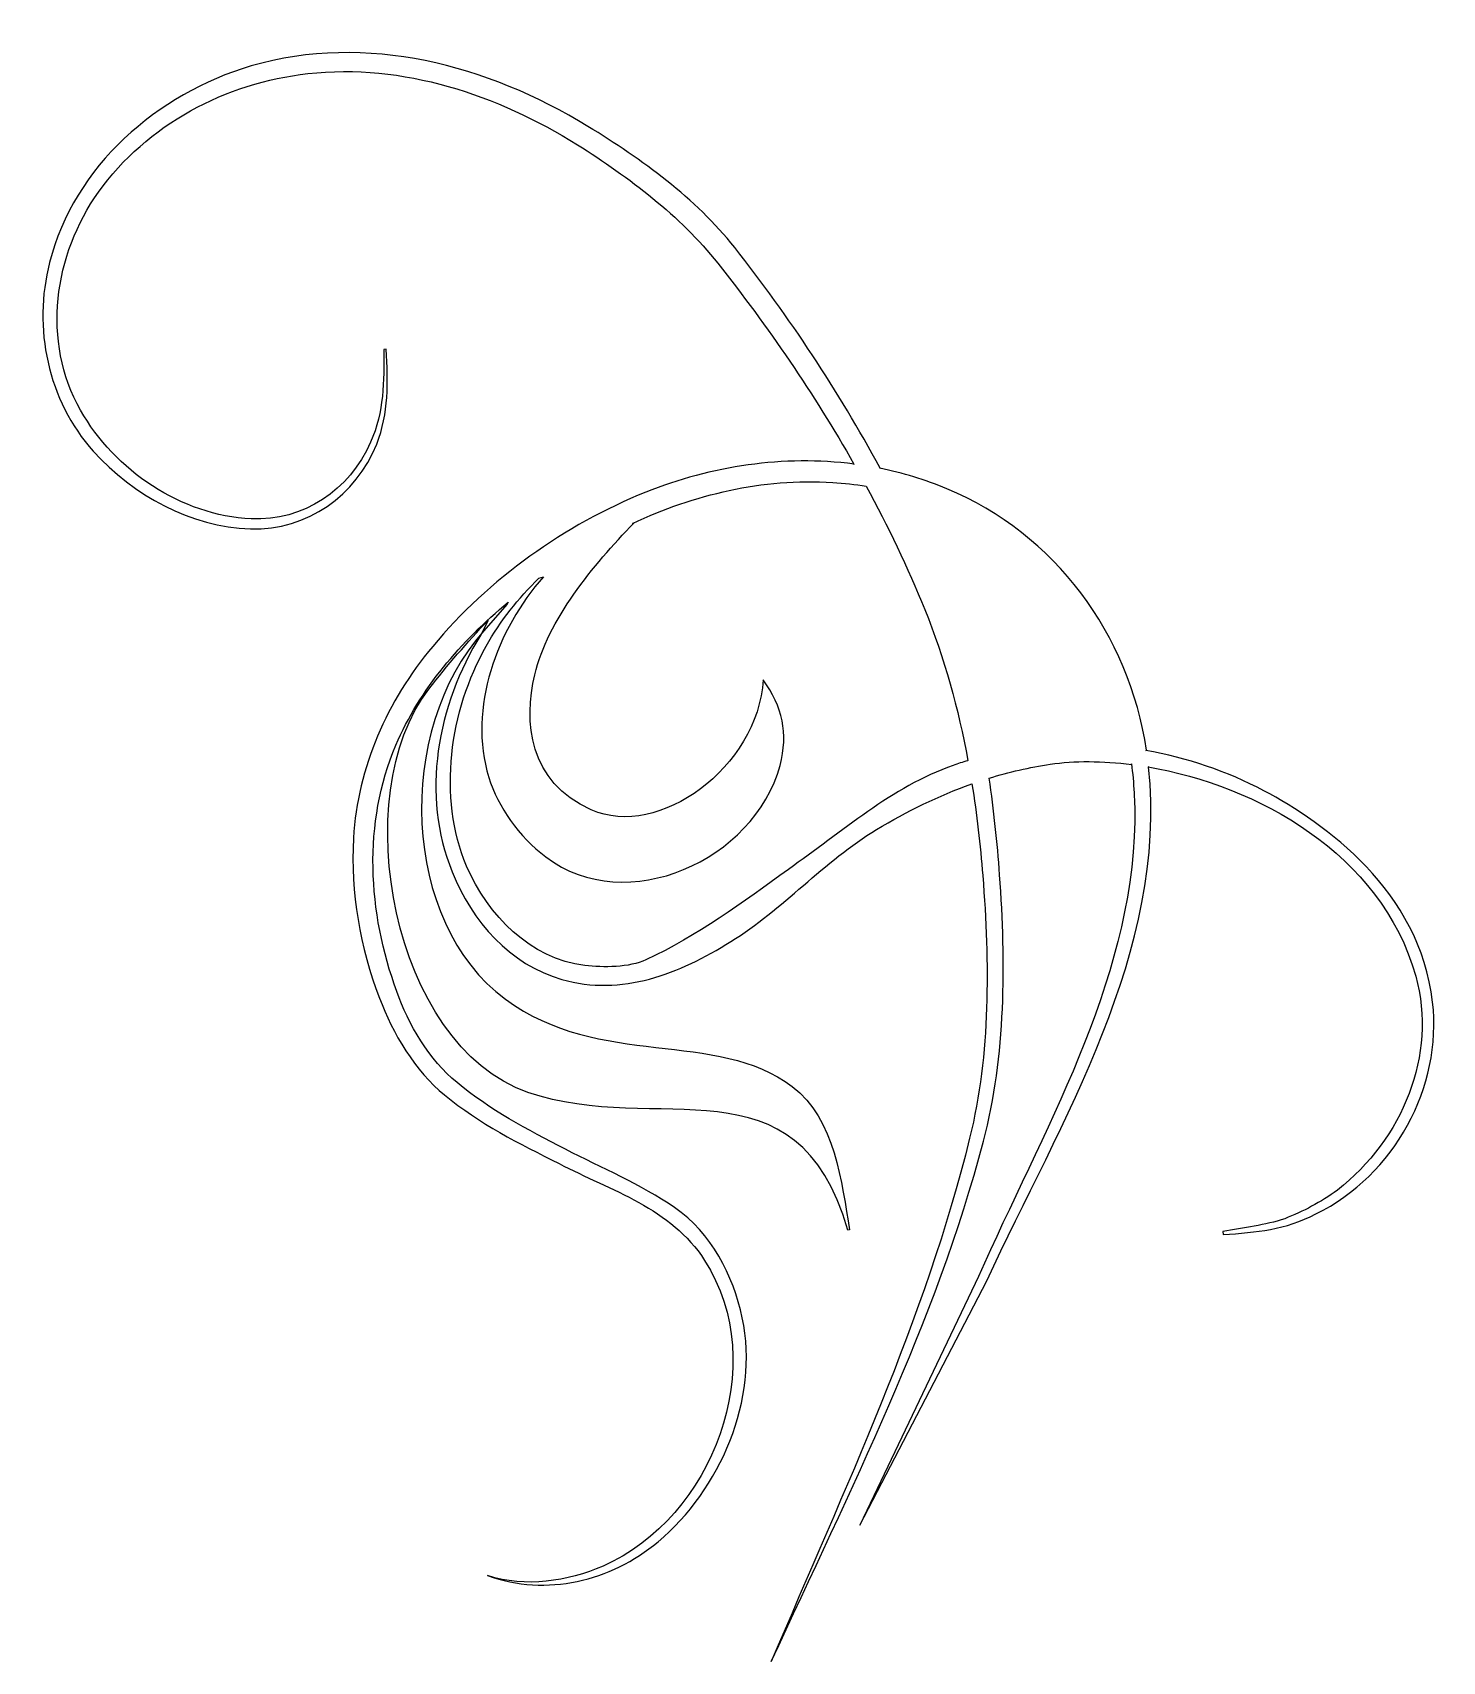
# Model space of a CAD drawing. Header units: centimetres. Extents: x -9 to 9, y -10.3 to 10.5.
import ezdxf

# ---------------------------------------------------------------- set-up
doc = ezdxf.new("R2010")
doc.units = ezdxf.units.CM
doc.header["$MEASUREMENT"] = 0
doc.layers.add('Camada 1', color=7, linetype='Continuous')

msp = doc.modelspace()

# ---------------------------------------------------------------- linework, layer by layer
at = {"layer": 'Camada 1'}
for points, knots in [([(-3.20152, 3.02638), (-3.4661, 2.74463), (-3.72188, 2.45398), (-3.95749, 2.14862), (-3.95749, 2.14862), (-5.01119, 0.79263), (-4.43025, -2.40811), (-2.69101, -3.01012), (-2.69101, -3.01012), (-1.02969, -3.58567), (0.74791, -2.51699), (1.40067, -4.7706), (1.40067, -4.7706), (1.40067, -4.7706), (1.42303, -4.76973), (1.42303, -4.76973), (1.42303, -4.76973), (1.32061, -4.16931), (1.23674, -3.34857), (0.68958, -2.93577), (0.68958, -2.93577), (-0.27932, -2.19891), (-1.77321, -2.70968), (-2.97831, -1.81838), (-2.97831, -1.81838), (-4.32007, -0.834), (-4.3919, 1.62271), (-3.25842, 2.88885), (-3.25842, 2.88885), (-3.25842, 2.88885), (-2.95828, 3.23278), (-2.95828, 3.23278), (-2.95828, 3.23278), (-2.95828, 3.23278), (-2.94418, 3.25905), (-2.94418, 3.25905), (-2.94418, 3.25905), (-3.54568, 2.76206), (-4.07427, 2.14693), (-4.37968, 1.43012), (-4.37968, 1.43012), (-4.80293, 0.43455), (-4.74047, -0.70684), (-4.36746, -1.72165), (-4.36746, -1.72165), (-4.22054, -2.13265), (-3.95339, -2.60269), (-3.59763, -2.88301), (-3.59763, -2.88301), (-3.18284, -3.23263), (-2.69532, -3.48933), (-2.21285, -3.73616), (-2.21285, -3.73616), (-1.74335, -3.97955), (-1.24752, -4.18733), (-0.81728, -4.48382), (-0.81728, -4.48382), (-0.33661, -4.80952), (-0.06872, -5.34673), (0.04939, -5.89439), (0.04939, -5.89439), (0.27317, -6.94161), (-0.23504, -8.09144), (-1.02664, -8.75845), (-1.02664, -8.75845), (-1.63783, -9.26433), (-2.44885, -9.46002), (-3.20821, -9.19089), (-3.20821, -9.19089), (-2.71796, -9.34628), (-2.1907, -9.26545), (-1.72932, -9.06841), (-1.72932, -9.06841), (-0.32581, -8.44926), (0.42365, -6.48626), (-0.43239, -5.15874), (-0.43239, -5.15874), (-0.8562, -4.49315), (-1.62905, -4.26342), (-2.29387, -3.92155), (-2.29387, -3.92155), (-2.80229, -3.66609), (-3.31159, -3.41027), (-3.7568, -3.04353), (-3.7568, -3.04353), (-4.13521, -2.74127), (-4.42416, -2.24888), (-4.58979, -1.80422), (-4.58979, -1.80422), (-4.83858, -1.15721), (-4.95957, -0.45561), (-4.92266, 0.23929), (-4.92266, 0.23929), (-4.86757, 1.15454), (-4.49507, 1.99078), (-3.90891, 2.69415), (-3.90891, 2.69415), (-3.19509, 3.55378), (-2.21828, 4.24977), (-1.18455, 4.66561), (-1.18455, 4.66561), (-0.34725, 5.00221), (0.58258, 5.14033), (1.47885, 5.02555), (1.47885, 5.02555), (1.47885, 5.02555), (1.47819, 5.02523), (1.47819, 5.02523), (1.47819, 5.02523), (0.96889, 5.92407), (0.38022, 6.77921), (-0.26274, 7.59373), (-0.26274, 7.59373), (-0.74645, 8.20563), (-1.39584, 8.68847), (-2.05744, 9.10971), (-2.05744, 9.10971), (-3.08654, 9.74778), (-4.2846, 10.1559), (-5.507, 10.01837), (-5.507, 10.01837), (-6.55366, 9.90478), (-7.56847, 9.36649), (-8.18149, 8.50453), (-8.18149, 8.50453), (-8.75363, 7.70917), (-8.91386, 6.59477), (-8.41231, 5.71447), (-8.41231, 5.71447), (-7.97736, 4.94339), (-7.12561, 4.36748), (-6.22929, 4.3243), (-6.22929, 4.3243), (-5.56963, 4.29062), (-4.97032, 4.69046), (-4.70407, 5.30617), (-4.70407, 5.30617), (-4.53016, 5.69593), (-4.53159, 6.08227), (-4.53447, 6.49058), (-4.53447, 6.49058), (-4.53447, 6.49058), (-4.50386, 6.49579), (-4.50386, 6.49579), (-4.50386, 6.49579), (-4.47973, 6.06534), (-4.46859, 5.68278), (-4.62448, 5.28096), (-4.62448, 5.28096), (-4.89023, 4.62207), (-5.51057, 4.1772), (-6.23971, 4.19574), (-6.23971, 4.19574), (-7.00412, 4.21931), (-7.73537, 4.626), (-8.24972, 5.18859), (-8.24972, 5.18859), (-8.83138, 5.83957), (-9.02635, 6.76831), (-8.80852, 7.60203), (-8.80852, 7.60203), (-8.49944, 8.83722), (-7.43023, 9.75984), (-6.23286, 10.11722), (-6.23286, 10.11722), (-4.75125, 10.54386), (-3.20732, 10.12891), (-1.9255, 9.34435), (-1.9255, 9.34435), (-1.2288, 8.9193), (-0.55297, 8.42908), (-0.04635, 7.79556), (-0.04635, 7.79556), (0.65099, 6.90431), (1.279, 5.96295), (1.81142, 4.97288), (1.81142, 4.97288), (1.81142, 4.97288), (1.80872, 4.9715), (1.80872, 4.9715), (1.80872, 4.9715), (2.10143, 4.91271), (2.38877, 4.82558), (2.66618, 4.70816), (2.66618, 4.70816), (4.05342, 4.13319), (4.99674, 2.84695), (5.21975, 1.36618), (5.21975, 1.36618), (5.21975, 1.36618), (5.21049, 1.36147), (5.21049, 1.36147), (5.21049, 1.36147), (5.73553, 1.27011), (6.24872, 1.09723), (6.72227, 0.84627), (6.72227, 0.84627), (7.4993, 0.4331), (8.71665, -0.43355), (8.87905, -1.85452), (8.87905, -1.85452), (9.00417, -2.94082), (8.39386, -4.0694), (7.38693, -4.56428), (7.38693, -4.56428), (6.98963, -4.77169), (6.63012, -4.7969), (6.20094, -4.83003), (6.20094, -4.83003), (6.20094, -4.83003), (6.19448, -4.78955), (6.19448, -4.78955), (6.19448, -4.78955), (6.46502, -4.73661), (6.73563, -4.71285), (6.98781, -4.62588), (6.98781, -4.62588), (7.22257, -4.5328), (7.44493, -4.41702), (7.6608, -4.26057), (7.6608, -4.26057), (8.4959, -3.60652), (8.93662, -2.53628), (8.66352, -1.52269), (8.66352, -1.52269), (8.21727, 0.04724), (6.63144, 0.91597), (5.23976, 1.15278), (5.23976, 1.15278), (5.23976, 1.15278), (5.24712, 1.15244), (5.24712, 1.15244), (5.24712, 1.15244), (5.49784, -1.20018), (4.11301, -3.39993), (3.17747, -5.41859), (3.17747, -5.41859), (3.17747, -5.41859), (1.55187, -8.54747), (1.55187, -8.54747), (1.55187, -8.54747), (1.55187, -8.54747), (3.07111, -5.36387), (3.07111, -5.36387), (3.07111, -5.36387), (3.86703, -3.55388), (5.03302, -1.62864), (5.0685, 0.4512), (5.0685, 0.4512), (5.07305, 0.69761), (5.05913, 0.94605), (5.02627, 1.19243), (5.02627, 1.19243), (5.02627, 1.19243), (5.03056, 1.18386), (5.03056, 1.18386), (5.03056, 1.18386), (4.65448, 1.23143), (4.29817, 1.23156), (3.98927, 1.18569), (3.98927, 1.18569), (3.72249, 1.14754), (3.46108, 1.08711), (3.20565, 1.0081), (3.20565, 1.0081), (3.20565, 1.0081), (3.20724, 1.00842), (3.20724, 1.00842), (3.20724, 1.00842), (3.26889, 0.59845), (3.31151, 0.18517), (3.34141, -0.22666), (3.34141, -0.22666), (3.42171, -1.35868), (3.42385, -2.53229), (3.13472, -3.636), (3.13472, -3.636), (2.51919, -5.96195), (1.42982, -8.10111), (0.42131, -10.28805), (0.42131, -10.28805), (1.35476, -8.08434), (2.38666, -5.91933), (2.95795, -3.59462), (2.95795, -3.59462), (3.22637, -2.51393), (3.21087, -1.35775), (3.12607, -0.23872), (3.12607, -0.23872), (3.09432, 0.15292), (3.04945, 0.54537), (2.98703, 0.93502), (2.98703, 0.93502), (2.98703, 0.93502), (2.98457, 0.93459), (2.98457, 0.93459), (2.98457, 0.93459), (2.56084, 0.78407), (2.15449, 0.58402), (1.76831, 0.35195), (1.76831, 0.35195), (1.0945, -0.05474), (0.56427, -0.67331), (-0.09658, -1.0827), (-0.09658, -1.0827), (-0.75695, -1.49368), (-1.49001, -1.78697), (-2.2582, -1.56535), (-2.2582, -1.56535), (-2.91926, -1.37758), (-3.40715, -0.8229), (-3.65972, -0.18941), (-3.65972, -0.18941), (-4.06128, 0.79005), (-3.85554, 1.94194), (-3.2929, 2.84137), (-3.2929, 2.84137), (-3.2929, 2.84137), (-3.20152, 3.02638), (-3.20152, 3.02638)], [0, 0, 0, 0, 0.01234568, 0.01234568, 0.01234568, 0.01234568, 0.02469136, 0.02469136, 0.02469136, 0.02469136, 0.03703704, 0.03703704, 0.03703704, 0.03703704, 0.04938272, 0.04938272, 0.04938272, 0.04938272, 0.0617284, 0.0617284, 0.0617284, 0.0617284, 0.07407407, 0.07407407, 0.07407407, 0.07407407, 0.08641975, 0.08641975, 0.08641975, 0.08641975, 0.09876543, 0.09876543, 0.09876543, 0.09876543, 0.11111111, 0.11111111, 0.11111111, 0.11111111, 0.12345679, 0.12345679, 0.12345679, 0.12345679, 0.13580247, 0.13580247, 0.13580247, 0.13580247, 0.14814815, 0.14814815, 0.14814815, 0.14814815, 0.16049383, 0.16049383, 0.16049383, 0.16049383, 0.17283951, 0.17283951, 0.17283951, 0.17283951, 0.18518519, 0.18518519, 0.18518519, 0.18518519, 0.19753086, 0.19753086, 0.19753086, 0.19753086, 0.20987654, 0.20987654, 0.20987654, 0.20987654, 0.22222222, 0.22222222, 0.22222222, 0.22222222, 0.2345679, 0.2345679, 0.2345679, 0.2345679, 0.24691358, 0.24691358, 0.24691358, 0.24691358, 0.25925926, 0.25925926, 0.25925926, 0.25925926, 0.27160494, 0.27160494, 0.27160494, 0.27160494, 0.28395062, 0.28395062, 0.28395062, 0.28395062, 0.2962963, 0.2962963, 0.2962963, 0.2962963, 0.30864198, 0.30864198, 0.30864198, 0.30864198, 0.32098765, 0.32098765, 0.32098765, 0.32098765, 0.33333333, 0.33333333, 0.33333333, 0.33333333, 0.34567901, 0.34567901, 0.34567901, 0.34567901, 0.35802469, 0.35802469, 0.35802469, 0.35802469, 0.37037037, 0.37037037, 0.37037037, 0.37037037, 0.38271605, 0.38271605, 0.38271605, 0.38271605, 0.39506173, 0.39506173, 0.39506173, 0.39506173, 0.40740741, 0.40740741, 0.40740741, 0.40740741, 0.41975309, 0.41975309, 0.41975309, 0.41975309, 0.43209877, 0.43209877, 0.43209877, 0.43209877, 0.44444444, 0.44444444, 0.44444444, 0.44444444, 0.45679012, 0.45679012, 0.45679012, 0.45679012, 0.4691358, 0.4691358, 0.4691358, 0.4691358, 0.48148148, 0.48148148, 0.48148148, 0.48148148, 0.49382716, 0.49382716, 0.49382716, 0.49382716, 0.50617284, 0.50617284, 0.50617284, 0.50617284, 0.51851852, 0.51851852, 0.51851852, 0.51851852, 0.5308642, 0.5308642, 0.5308642, 0.5308642, 0.54320988, 0.54320988, 0.54320988, 0.54320988, 0.55555556, 0.55555556, 0.55555556, 0.55555556, 0.56790123, 0.56790123, 0.56790123, 0.56790123, 0.58024691, 0.58024691, 0.58024691, 0.58024691, 0.59259259, 0.59259259, 0.59259259, 0.59259259, 0.60493827, 0.60493827, 0.60493827, 0.60493827, 0.61728395, 0.61728395, 0.61728395, 0.61728395, 0.62962963, 0.62962963, 0.62962963, 0.62962963, 0.64197531, 0.64197531, 0.64197531, 0.64197531, 0.65432099, 0.65432099, 0.65432099, 0.65432099, 0.66666667, 0.66666667, 0.66666667, 0.66666667, 0.67901235, 0.67901235, 0.67901235, 0.67901235, 0.69135802, 0.69135802, 0.69135802, 0.69135802, 0.7037037, 0.7037037, 0.7037037, 0.7037037, 0.71604938, 0.71604938, 0.71604938, 0.71604938, 0.72839506, 0.72839506, 0.72839506, 0.72839506, 0.74074074, 0.74074074, 0.74074074, 0.74074074, 0.75308642, 0.75308642, 0.75308642, 0.75308642, 0.7654321, 0.7654321, 0.7654321, 0.7654321, 0.77777778, 0.77777778, 0.77777778, 0.77777778, 0.79012346, 0.79012346, 0.79012346, 0.79012346, 0.80246914, 0.80246914, 0.80246914, 0.80246914, 0.81481481, 0.81481481, 0.81481481, 0.81481481, 0.82716049, 0.82716049, 0.82716049, 0.82716049, 0.83950617, 0.83950617, 0.83950617, 0.83950617, 0.85185185, 0.85185185, 0.85185185, 0.85185185, 0.86419753, 0.86419753, 0.86419753, 0.86419753, 0.87654321, 0.87654321, 0.87654321, 0.87654321, 0.88888889, 0.88888889, 0.88888889, 0.88888889, 0.90123457, 0.90123457, 0.90123457, 0.90123457, 0.91358025, 0.91358025, 0.91358025, 0.91358025, 0.92592593, 0.92592593, 0.92592593, 0.92592593, 0.9382716, 0.9382716, 0.9382716, 0.9382716, 0.95061728, 0.95061728, 0.95061728, 0.95061728, 0.96296296, 0.96296296, 0.96296296, 0.96296296, 0.97530864, 0.97530864, 0.97530864, 0.97530864, 1, 1, 1, 1]), ([(-2.55001, 3.56756), (-2.81306, 3.30922), (-3.04994, 3.01903), (-3.22422, 2.69533), (-3.22422, 2.69533), (-3.69322, 1.87547), (-3.84676, 0.76596), (-3.47663, -0.11634), (-3.47663, -0.11634), (-3.20191, -0.7497), (-2.66148, -1.29874), (-1.96223, -1.38973), (-1.96223, -1.38973), (-1.72855, -1.41201), (-1.39533, -1.41619), (-1.18129, -1.31549), (-1.18129, -1.31549), (-0.52311, -1.0068), (0.05373, -0.58482), (0.63939, -0.15849), (0.63939, -0.15849), (1.3213, 0.31787), (1.96133, 0.89558), (2.74696, 1.17157), (2.74696, 1.17157), (2.80752, 1.19303), (2.86859, 1.21314), (2.93008, 1.23197), (2.93008, 1.23197), (2.93008, 1.23197), (2.93582, 1.23279), (2.93582, 1.23279), (2.93582, 1.23279), (2.81374, 1.89393), (2.6374, 2.54422), (2.38477, 3.1656), (2.38477, 3.1656), (2.16376, 3.70572), (1.91228, 4.23134), (1.6347, 4.74299), (1.6347, 4.74299), (1.6347, 4.74299), (1.63436, 4.74288), (1.63436, 4.74288), (1.63436, 4.74288), (1.49336, 4.76614), (1.35081, 4.78225), (1.20732, 4.79093), (1.20732, 4.79093), (0.2993, 4.84472), (-0.55936, 4.63713), (-1.35477, 4.26557), (-1.35477, 4.26557), (-1.35477, 4.26557), (-1.33707, 4.26914), (-1.33707, 4.26914), (-1.33707, 4.26914), (-1.85883, 3.7327), (-2.43837, 3.0293), (-2.60315, 2.33173), (-2.60315, 2.33173), (-2.74719, 1.73639), (-2.68668, 0.95973), (-1.88123, 0.60255), (-1.88123, 0.60255), (-1.01853, 0.22105), (0.24814, 1.14571), (0.31727, 2.26747), (0.31727, 2.26747), (0.56516, 1.91949), (0.64083, 1.58246), (0.5333, 1.17217), (0.5333, 1.17217), (0.20334, -0.04229), (-1.42792, -0.77897), (-2.46345, 0.00054), (-2.46345, 0.00054), (-2.81056, 0.26393), (-3.07101, 0.6366), (-3.19219, 1.01789), (-3.19219, 1.01789), (-3.46505, 1.90472), (-3.08474, 2.91305), (-2.49274, 3.58485), (-2.49274, 3.58485), (-2.49274, 3.58485), (-2.55001, 3.56756), (-2.55001, 3.56756)], [0, 0, 0, 0, 0.04347826, 0.04347826, 0.04347826, 0.04347826, 0.08695652, 0.08695652, 0.08695652, 0.08695652, 0.13043478, 0.13043478, 0.13043478, 0.13043478, 0.17391304, 0.17391304, 0.17391304, 0.17391304, 0.2173913, 0.2173913, 0.2173913, 0.2173913, 0.26086957, 0.26086957, 0.26086957, 0.26086957, 0.30434783, 0.30434783, 0.30434783, 0.30434783, 0.34782609, 0.34782609, 0.34782609, 0.34782609, 0.39130435, 0.39130435, 0.39130435, 0.39130435, 0.43478261, 0.43478261, 0.43478261, 0.43478261, 0.47826087, 0.47826087, 0.47826087, 0.47826087, 0.52173913, 0.52173913, 0.52173913, 0.52173913, 0.56521739, 0.56521739, 0.56521739, 0.56521739, 0.60869565, 0.60869565, 0.60869565, 0.60869565, 0.65217391, 0.65217391, 0.65217391, 0.65217391, 0.69565217, 0.69565217, 0.69565217, 0.69565217, 0.73913043, 0.73913043, 0.73913043, 0.73913043, 0.7826087, 0.7826087, 0.7826087, 0.7826087, 0.82608696, 0.82608696, 0.82608696, 0.82608696, 0.86956522, 0.86956522, 0.86956522, 0.86956522, 0.91304348, 0.91304348, 0.91304348, 0.91304348, 1, 1, 1, 1])]:
    msp.add_open_spline(points, degree=3, knots=knots, dxfattribs=at)

doc.saveas('drawing.dxf')
